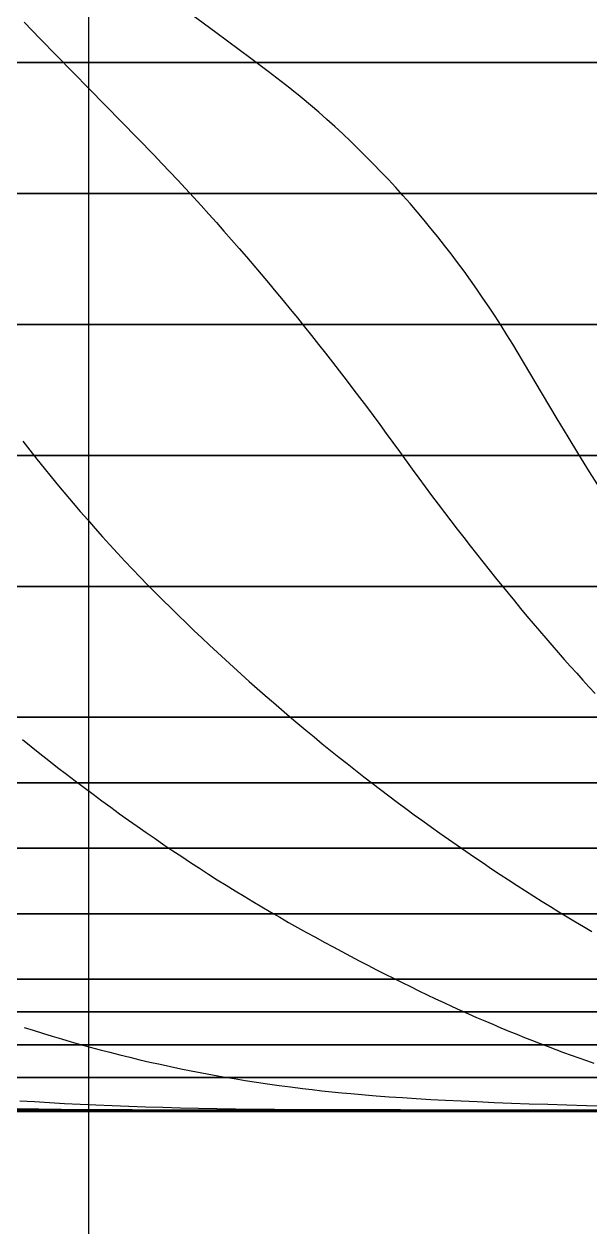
# Model space of a CAD drawing. Header units: millimetres. Extents: x -190954 to 154095, y 101 to 64253.
# Drawn here: x 245.07 to 247.95, y 140.57 to 146.69 of the extents above; entities that cross this region are included whole.
import ezdxf

# ---------------------------------------------------------------- set-up
doc = ezdxf.new("R2010")
doc.units = ezdxf.units.MM
for name, color, linetype in [('GRID', 179, 'Continuous'), ('ST075', 179, 'Continuous'), ('ST1', 179, 'Continuous'), ('ST15', 179, 'Continuous'), ('ST2', 179, 'Continuous'), ('ST3', 179, 'Continuous'), ('ST4', 179, 'Continuous'), ('ST5', 179, 'Continuous'), ('ST6', 179, 'Continuous'), ('ST7', 179, 'Continuous'), ('ST8', 179, 'Continuous'), ('ST9', 179, 'Continuous')]:
    doc.layers.add(name, color=color, linetype=linetype)

msp = doc.modelspace()

# ---------------------------------------------------------------- linework, layer by layer
at = {"layer": 'GRID', "color": 135}
for p, q in [((245.3966667, 125.1466667), (245.3966667, 154.8319333)), ((251.23, 146.4986), (21.19727, 146.4986)), ((237.8966667, 146.4986), (264.5633333, 146.4986)), ((264.5633333, 146.4986), (237.8966667, 146.4986)), ((251.23, 145.8319333), (21.19727, 145.8319333)), ((237.8966667, 145.8319333), (264.5633333, 145.8319333)), ((264.5633333, 145.8319333), (237.8966667, 145.8319333)), ((251.23, 145.1652667), (21.19727, 145.1652667)), ((237.8966667, 145.1652667), (264.5633333, 145.1652667)), ((264.5633333, 145.1652667), (237.8966667, 145.1652667)), ((251.23, 144.4986), (21.19727, 144.4986)), ((237.8966667, 144.4986), (264.5633333, 144.4986)), ((264.5633333, 144.4986), (237.8966667, 144.4986)), ((251.23, 143.8319333), (21.19727, 143.8319333)), ((237.8966667, 143.8319333), (264.5633333, 143.8319333)), ((264.5633333, 143.8319333), (237.8966667, 143.8319333)), ((251.23, 143.1652667), (21.19727, 143.1652667)), ((237.8966667, 143.1652667), (264.5633333, 143.1652667)), ((264.5633333, 143.1652667), (237.8966667, 143.1652667)), ((251.23, 142.8319333), (21.19727, 142.8319333)), ((237.8966667, 142.8319333), (264.5633333, 142.8319333)), ((264.5633333, 142.8319333), (237.8966667, 142.8319333)), ((251.23, 142.4986), (21.19727, 142.4986)), ((237.8966667, 142.4986), (264.5633333, 142.4986)), ((264.5633333, 142.4986), (237.8966667, 142.4986)), ((251.23, 142.1652667), (21.19727, 142.1652667)), ((237.8966667, 142.1652667), (264.5633333, 142.1652667)), ((264.5633333, 142.1652667), (237.8966667, 142.1652667)), ((251.23, 141.8319333), (21.19727, 141.8319333)), ((237.8966667, 141.8319333), (264.5633333, 141.8319333)), ((264.5633333, 141.8319333), (237.8966667, 141.8319333)), ((251.23, 141.6652667), (21.19727, 141.6652667)), ((237.8966667, 141.6652667), (264.5633333, 141.6652667)), ((264.5633333, 141.6652667), (237.8966667, 141.6652667)), ((251.23, 141.4986), (21.19727, 141.4986)), ((237.8966667, 141.4986), (264.5633333, 141.4986)), ((264.5633333, 141.4986), (237.8966667, 141.4986)), ((251.23, 141.3319333), (21.19727, 141.3319333)), ((237.8966667, 141.3319333), (264.5633333, 141.3319333)), ((264.5633333, 141.3319333), (237.8966667, 141.3319333)), ((251.23, 141.1652667), (21.19727, 141.1652667)), ((237.8966667, 141.1586), (264.5633333, 141.1586)), ((264.5633333, 141.1586), (237.8966667, 141.1586))]:
    msp.add_line(p, q, dxfattribs=at)
at = {"layer": 'GRID', "color": 255}
for p, q in [((251.23, 141.1652667), (21.19727, 141.1652667)), ((237.8966667, 141.1652667), (264.5633333, 141.1652667)), ((264.5633333, 141.1652667), (237.8966667, 141.1652667))]:
    msp.add_line(p, q, dxfattribs=at)
at = {"layer": 'ST075', "color": 80}
for p, q in [((246.042896, 146.650614), (245.8628193, 146.7839307)), ((246.2216347, 146.518394), (246.042896, 146.650614)), ((246.310462, 146.4524753), (246.2216347, 146.518394)), ((246.332518, 146.435874), (246.310462, 146.4524753)), ((246.354448, 146.4191447), (246.332518, 146.435874)), ((246.3762673, 146.402294), (246.354448, 146.4191447)), ((246.397962, 146.385316), (246.3762673, 146.402294)), ((246.4195473, 146.3682187), (246.397962, 146.385316)), ((246.4410073, 146.3509947), (246.4195473, 146.3682187)), ((246.4623593, 146.333652), (246.4410073, 146.3509947)), ((246.4835867, 146.3161847), (246.4623593, 146.333652)), ((246.525702, 146.2808913), (246.4835867, 146.3161847)), ((246.567356, 146.245118), (246.525702, 146.2808913)), ((246.6085507, 146.2088707), (246.567356, 146.245118)), ((246.6492887, 146.1721527), (246.6085507, 146.2088707)), ((246.689572, 146.1349693), (246.6492887, 146.1721527)), ((246.7294033, 146.097324), (246.689572, 146.1349693)), ((246.768784, 146.0592213), (246.7294033, 146.097324)), ((246.8077173, 146.020666), (246.768784, 146.0592213)), ((246.8462047, 145.9816613), (246.8077173, 146.020666)), ((246.884248, 145.942212), (246.8462047, 145.9816613)), ((246.92185, 145.9023213), (246.884248, 145.942212)), ((246.959012, 145.8619933), (246.92185, 145.9023213)), ((246.9957367, 145.821232), (246.959012, 145.8619933)), ((247.0320247, 145.7800413), (246.9957367, 145.821232)), ((247.0678787, 145.7384253), (247.0320247, 145.7800413)), ((247.1033, 145.696386), (247.0678787, 145.7384253)), ((247.1382907, 145.6539287), (247.1033, 145.696386)), ((247.1728527, 145.6110553), (247.1382907, 145.6539287)), ((247.2069867, 145.5677707), (247.1728527, 145.6110553)), ((247.2406953, 145.5240767), (247.2069867, 145.5677707)), ((247.2739793, 145.4799773), (247.2406953, 145.5240767)), ((247.30684, 145.4354753), (247.2739793, 145.4799773)), ((247.3392793, 145.390574), (247.30684, 145.4354753)), ((247.3712987, 145.345276), (247.3392793, 145.390574)), ((247.4028993, 145.2995847), (247.3712987, 145.345276)), ((247.434082, 145.2535027), (247.4028993, 145.2995847)), ((247.464848, 145.207032), (247.434082, 145.2535027)), ((247.495198, 145.160176), (247.464848, 145.207032)), ((247.5251347, 145.1129367), (247.495198, 145.160176)), ((247.5546573, 145.0653167), (247.5251347, 145.1129367)), ((247.6690807, 144.87228), (247.5546573, 145.0653167)), ((247.781002, 144.6842487), (247.6690807, 144.87228)), ((247.836308, 144.5929153), (247.781002, 144.6842487)), ((247.8911687, 144.5033707), (247.836308, 144.5929153)), ((247.9455773, 144.415614), (247.8911687, 144.5033707)), ((247.999526, 144.329644), (247.9455773, 144.415614))]:
    msp.add_line(p, q, dxfattribs=at)
at = {"layer": 'ST1', "color": 80}
for p, q in [((245.0675393, 146.70413), (245.1500593, 146.6189513)), ((245.1500593, 146.6189513), (245.2326687, 146.5340493)), ((245.2326687, 146.5340493), (245.3980707, 146.364912)), ((245.3980707, 146.364912), (245.563584, 146.19639)), ((245.563584, 146.19639), (245.7283913, 146.0277213)), ((245.7283913, 146.0277213), (245.7690293, 145.9852207)), ((245.7690293, 145.9852207), (245.8094053, 145.9425673)), ((245.8094053, 145.9425673), (245.849524, 145.8997667)), ((245.849524, 145.8997667), (245.8893847, 145.8568207)), ((245.8893847, 145.8568207), (245.9289993, 145.81374)), ((245.9289993, 145.81374), (245.9683607, 145.770522)), ((245.9683607, 145.770522), (246.007476, 145.7271727)), ((246.007476, 145.7271727), (246.0463413, 145.6836933)), ((246.0463413, 145.6836933), (246.0849733, 145.640096)), ((246.0849733, 145.640096), (246.1233613, 145.5963753)), ((246.1233613, 145.5963753), (246.1615107, 145.5525387)), ((246.1615107, 145.5525387), (246.1994247, 145.5085893)), ((246.1994247, 145.5085893), (246.2371053, 145.46453)), ((246.2371053, 145.46453), (246.2745547, 145.4203647)), ((246.2745547, 145.4203647), (246.311774, 145.376096)), ((246.311774, 145.376096), (246.348766, 145.3317273)), ((246.348766, 145.3317273), (246.3855327, 145.2872613)), ((246.3855327, 145.2872613), (246.4220753, 145.2427013)), ((246.4220753, 145.2427013), (246.458396, 145.1980507)), ((246.458396, 145.1980507), (246.4944967, 145.1533107)), ((246.4944967, 145.1533107), (246.530378, 145.108486)), ((246.530378, 145.108486), (246.5660433, 145.0635773)), ((246.5660433, 145.0635773), (246.6014927, 145.018588)), ((246.6014927, 145.018588), (246.636728, 144.9735207)), ((246.636728, 144.9735207), (246.6717507, 144.928378)), ((246.6717507, 144.928378), (246.7065627, 144.8831613)), ((246.7065627, 144.8831613), (246.7411647, 144.8378727)), ((246.7411647, 144.8378727), (246.7755587, 144.7925153)), ((246.7755587, 144.7925153), (246.8097453, 144.7470907)), ((246.8097453, 144.7470907), (246.8437253, 144.7016007)), ((246.8437253, 144.7016007), (246.8775013, 144.6560467)), ((246.8775013, 144.6560467), (246.9110727, 144.610432)), ((246.9110727, 144.610432), (246.9776087, 144.5190227)), ((246.9776087, 144.5190227), (247.043556, 144.428064)), ((247.043556, 144.428064), (247.076446, 144.3831813)), ((247.076446, 144.3831813), (247.109282, 144.338702)), ((247.109282, 144.338702), (247.142064, 144.2946233)), ((247.142064, 144.2946233), (247.1747913, 144.250946)), ((247.1747913, 144.250946), (247.2074647, 144.2076673)), ((247.2074647, 144.2076673), (247.2400833, 144.1647873)), ((247.2400833, 144.1647873), (247.2726467, 144.1223047)), ((247.2726467, 144.1223047), (247.3051553, 144.080218)), ((247.3051553, 144.080218), (247.3376087, 144.0385267)), ((247.3376087, 144.0385267), (247.370006, 143.99723)), ((247.370006, 143.99723), (247.4023473, 143.9563267)), ((247.4023473, 143.9563267), (247.4346313, 143.915816)), ((247.4346313, 143.915816), (247.4668587, 143.8756973)), ((247.4668587, 143.8756973), (247.499028, 143.83597)), ((247.499028, 143.83597), (247.5311393, 143.796632)), ((247.5311393, 143.796632), (247.563192, 143.757684)), ((247.563192, 143.757684), (247.5951847, 143.7191253)), ((247.5951847, 143.7191253), (247.627118, 143.680954)), ((247.627118, 143.680954), (247.65899, 143.6431707)), ((247.65899, 143.6431707), (247.6908007, 143.605774)), ((247.6908007, 143.605774), (247.7225487, 143.568764)), ((247.7225487, 143.568764), (247.754234, 143.53214)), ((247.754234, 143.53214), (247.7858547, 143.4959007)), ((247.7858547, 143.4959007), (247.8174107, 143.4600467)), ((247.8174107, 143.4600467), (247.8489007, 143.4245773)), ((247.8489007, 143.4245773), (247.8803247, 143.3894913)), ((247.8803247, 143.3894913), (247.91168, 143.3547893)), ((247.91168, 143.3547893), (247.9429667, 143.3204707)), ((247.9429667, 143.3204707), (247.9741833, 143.2865353))]:
    msp.add_line(p, q, dxfattribs=at)
at = {"layer": 'ST15', "color": 80}
for p, q in [((245.0605473, 144.571366), (245.0966153, 144.5251613)), ((245.0966153, 144.5251613), (245.1328473, 144.4793493)), ((245.1328473, 144.4793493), (245.169244, 144.43393)), ((245.169244, 144.43393), (245.2058073, 144.388904)), ((245.2058073, 144.388904), (245.2425367, 144.3442713)), ((245.2425367, 144.3442713), (245.2794333, 144.3000327)), ((245.2794333, 144.3000327), (245.3164967, 144.2561873)), ((245.3164967, 144.2561873), (245.353728, 144.2127373)), ((245.353728, 144.2127373), (245.391128, 144.169682)), ((245.391128, 144.169682), (245.4286967, 144.1270207)), ((245.4286967, 144.1270207), (245.466434, 144.0847553)), ((245.466434, 144.0847553), (245.5043413, 144.0428847)), ((245.5043413, 144.0428847), (245.542418, 144.00141)), ((245.542418, 144.00141), (245.5806647, 143.9603313)), ((245.5806647, 143.9603313), (245.6190813, 143.919648)), ((245.6190813, 143.919648), (245.6576693, 143.8793607)), ((245.6576693, 143.8793607), (245.696428, 143.83947)), ((245.696428, 143.83947), (245.7353567, 143.7999753)), ((245.7353567, 143.7999753), (245.7744573, 143.7608767)), ((245.7744573, 143.7608767), (245.81372, 143.722134)), ((245.81372, 143.722134), (245.8531193, 143.683634)), ((245.8531193, 143.683634), (245.8926533, 143.6453693)), ((245.8926533, 143.6453693), (245.9323227, 143.6073407)), ((245.9323227, 143.6073407), (245.9721273, 143.5695473)), ((245.9721273, 143.5695473), (246.012066, 143.5319893)), ((246.012066, 143.5319893), (246.0521393, 143.4946667)), ((246.0521393, 143.4946667), (246.0923473, 143.4575787)), ((246.0923473, 143.4575787), (246.1326893, 143.4207253)), ((246.1326893, 143.4207253), (246.1731653, 143.3841073)), ((246.1731653, 143.3841073), (246.2137753, 143.3477227)), ((246.2137753, 143.3477227), (246.2545187, 143.3115727)), ((246.2545187, 143.3115727), (246.2953953, 143.2756567)), ((246.2953953, 143.2756567), (246.3364053, 143.2399747)), ((246.3364053, 143.2399747), (246.3775487, 143.2045267)), ((246.3775487, 143.2045267), (246.418824, 143.169312)), ((246.418824, 143.169312), (246.4602327, 143.1343307)), ((246.4602327, 143.1343307), (246.5017733, 143.0995827)), ((246.5017733, 143.0995827), (246.543446, 143.065068)), ((246.543446, 143.065068), (246.5852507, 143.030786)), ((246.5852507, 143.030786), (246.6271867, 142.9967373)), ((246.6271867, 142.9967373), (246.6692547, 142.9629213)), ((246.6692547, 142.9629213), (246.7114533, 142.9293373)), ((246.7114533, 142.9293373), (246.7537827, 142.8959867)), ((246.7537827, 142.8959867), (246.7962433, 142.862868)), ((246.7962433, 142.862868), (246.838834, 142.8299813)), ((246.838834, 142.8299813), (246.881554, 142.7973273)), ((246.881554, 142.7973273), (246.9244047, 142.7649053)), ((246.9244047, 142.7649053), (246.967384, 142.7327147)), ((246.967384, 142.7327147), (247.0104933, 142.7007567)), ((247.0104933, 142.7007567), (247.0537313, 142.66903)), ((247.0537313, 142.66903), (247.0970973, 142.6375347)), ((247.0970973, 142.6375347), (247.140592, 142.6062713)), ((247.140592, 142.6062713), (247.1842147, 142.5752393)), ((247.1842147, 142.5752393), (247.2279647, 142.5444387)), ((247.2279647, 142.5444387), (247.271842, 142.5138693)), ((247.271842, 142.5138693), (247.3158433, 142.4835333)), ((247.3158433, 142.4835333), (247.3597853, 142.4535347)), ((247.3597853, 142.4535347), (247.403558, 142.423936)), ((247.403558, 142.423936), (247.4471607, 142.3947367)), ((247.4471607, 142.3947367), (247.490594, 142.3659367)), ((247.490594, 142.3659367), (247.533856, 142.3375353)), ((247.533856, 142.3375353), (247.5769453, 142.3095327)), ((247.5769453, 142.3095327), (247.6198633, 142.281928)), ((247.6198633, 142.281928), (247.662608, 142.2547213)), ((247.662608, 142.2547213), (247.7051793, 142.2279127)), ((247.7051793, 142.2279127), (247.7475753, 142.2015013)), ((247.7475753, 142.2015013), (247.7897973, 142.175486)), ((247.7897973, 142.175486), (247.831844, 142.149868)), ((247.831844, 142.149868), (247.8737153, 142.1246467)), ((247.8737153, 142.1246467), (247.9154093, 142.0998207)), ((247.9154093, 142.0998207), (247.9569273, 142.07539))]:
    msp.add_line(p, q, dxfattribs=at)
at = {"layer": 'ST2', "color": 80}
for p, q in [((245.0585613, 143.0529993), (245.1034627, 143.0168353)), ((245.1034627, 143.0168353), (245.1483813, 142.9810247)), ((245.1483813, 142.9810247), (245.193318, 142.9455667)), ((245.193318, 142.9455667), (245.2382727, 142.910462)), ((245.2382727, 142.910462), (245.2832487, 142.8757107)), ((245.2832487, 142.8757107), (245.3282427, 142.841312)), ((245.3282427, 142.841312), (245.3732553, 142.8072653)), ((245.3732553, 142.8072653), (245.4182867, 142.7735713)), ((245.4182867, 142.7735713), (245.4633393, 142.74023)), ((245.4633393, 142.74023), (245.5084113, 142.7072407)), ((245.5084113, 142.7072407), (245.553502, 142.6746033)), ((245.553502, 142.6746033), (245.598612, 142.6423173)), ((245.598612, 142.6423173), (245.643744, 142.610384)), ((245.643744, 142.610384), (245.688896, 142.578802)), ((245.688896, 142.578802), (245.7340673, 142.5475707)), ((245.7340673, 142.5475707), (245.779258, 142.5166907)), ((245.779258, 142.5166907), (245.8244727, 142.486162)), ((245.8244727, 142.486162), (245.8697067, 142.4559847)), ((245.8697067, 142.4559847), (245.9149613, 142.4261573)), ((245.9149613, 142.4261573), (245.960236, 142.3966807)), ((245.960236, 142.3966807), (246.0055347, 142.3675547)), ((246.0055347, 142.3675547), (246.050854, 142.3387793)), ((246.050854, 142.3387793), (246.096194, 142.3103533)), ((246.096194, 142.3103533), (246.1415553, 142.2822767)), ((246.1415553, 142.2822767), (246.1869413, 142.2545513)), ((246.1869413, 142.2545513), (246.232348, 142.2271747)), ((246.232348, 142.2271747), (246.2777767, 142.2001473)), ((246.2777767, 142.2001473), (246.3232273, 142.1734687)), ((246.3232273, 142.1734687), (246.3687027, 142.1471393)), ((246.3687027, 142.1471393), (246.4142007, 142.1211593)), ((246.4142007, 142.1211593), (246.4597187, 142.0955273)), ((246.4597187, 142.0955273), (246.5051153, 142.0702453)), ((246.5051153, 142.0702453), (246.550314, 142.0453153)), ((246.550314, 142.0453153), (246.5953087, 142.0207347)), ((246.5953087, 142.0207347), (246.6401013, 141.9965053)), ((246.6401013, 141.9965053), (246.6846907, 141.9726253)), ((246.6846907, 141.9726253), (246.7290827, 141.949096)), ((246.7290827, 141.949096), (246.7732713, 141.925916)), ((246.7732713, 141.925916), (246.8172593, 141.903086)), ((246.8172593, 141.903086), (246.8610447, 141.8806047)), ((246.8610447, 141.8806047), (246.9046333, 141.8584733)), ((246.9046333, 141.8584733), (246.9480193, 141.83669)), ((246.9480193, 141.83669), (246.9912053, 141.815256)), ((246.9912053, 141.815256), (247.03419, 141.79417)), ((247.03419, 141.79417), (247.076978, 141.7734333)), ((247.076978, 141.7734333), (247.119564, 141.7530447)), ((247.119564, 141.7530447), (247.1619513, 141.733004)), ((247.1619513, 141.733004), (247.2041373, 141.7133113)), ((247.2041373, 141.7133113), (247.2461267, 141.6939667)), ((247.2461267, 141.6939667), (247.2879153, 141.67497)), ((247.2879153, 141.67497), (247.3295053, 141.6563207)), ((247.3295053, 141.6563207), (247.3708953, 141.6380193)), ((247.3708953, 141.6380193), (247.4120887, 141.6200653)), ((247.4120887, 141.6200653), (247.4530827, 141.6024593)), ((247.4530827, 141.6024593), (247.493878, 141.5852)), ((247.493878, 141.5852), (247.5344733, 141.5682887)), ((247.5344733, 141.5682887), (247.5748727, 141.551724)), ((247.5748727, 141.551724), (247.6150733, 141.5355073)), ((247.6150733, 141.5355073), (247.6550753, 141.519638)), ((247.6550753, 141.519638), (247.6948793, 141.5041153)), ((247.6948793, 141.5041153), (247.734486, 141.48894)), ((247.734486, 141.48894), (247.7738953, 141.474112)), ((247.7738953, 141.474112), (247.813106, 141.4596313)), ((247.813106, 141.4596313), (247.8521193, 141.445498)), ((247.8521193, 141.445498), (247.890936, 141.431712)), ((247.890936, 141.431712), (247.9295547, 141.4182733)), ((247.9295547, 141.4182733), (247.967976, 141.4051827))]:
    msp.add_line(p, q, dxfattribs=at)
at = {"layer": 'ST3', "color": 80}
for p, q in [((245.0670247, 141.5870533), (245.1142987, 141.571922)), ((245.1142987, 141.571922), (245.161878, 141.5570367)), ((245.161878, 141.5570367), (245.2097687, 141.5424)), ((245.2097687, 141.5424), (245.2579813, 141.5280187)), ((245.2579813, 141.5280187), (245.306518, 141.5138927)), ((245.306518, 141.5138927), (245.3553893, 141.5000287)), ((245.3553893, 141.5000287), (245.4046013, 141.4864273)), ((245.4046013, 141.4864273), (245.454172, 141.4730967)), ((245.454172, 141.4730967), (245.504104, 141.4600367)), ((245.504104, 141.4600367), (245.554412, 141.4472527)), ((245.554412, 141.4472527), (245.6051087, 141.4347487)), ((245.6051087, 141.4347487), (245.656208, 141.422528)), ((245.656208, 141.422528), (245.707724, 141.4105947)), ((245.707724, 141.4105947), (245.7596733, 141.3989527)), ((245.7596733, 141.3989527), (245.8120727, 141.387606)), ((245.8120727, 141.387606), (245.8649393, 141.3765587)), ((245.8649393, 141.3765587), (245.918294, 141.3658153)), ((245.918294, 141.3658153), (245.9721567, 141.3553787)), ((245.9721567, 141.3553787), (246.0265487, 141.3452547)), ((246.0265487, 141.3452547), (246.0814947, 141.335446)), ((246.0814947, 141.335446), (246.1370187, 141.325958)), ((246.1370187, 141.325958), (246.193148, 141.316794)), ((246.193148, 141.316794), (246.2499093, 141.30796)), ((246.2499093, 141.30796), (246.307334, 141.2994587)), ((246.307334, 141.2994587), (246.365452, 141.2912953)), ((246.365452, 141.2912953), (246.4242987, 141.2834747)), ((246.4242987, 141.2834747), (246.4839073, 141.2760007)), ((246.4839073, 141.2760007), (246.5334193, 141.2701307)), ((246.5334193, 141.2701307), (246.5834927, 141.2644993)), ((246.5834927, 141.2644993), (246.6854147, 141.2539647)), ((246.6854147, 141.2539647), (246.7080267, 141.2517927)), ((246.7080267, 141.2517927), (246.7307627, 141.249668)), ((246.7307627, 141.249668), (246.8598567, 141.2387027)), ((246.8598567, 141.2387027), (246.9259927, 141.2337867)), ((246.9259927, 141.2337867), (246.993544, 141.2292147)), ((246.993544, 141.2292147), (247.0638487, 141.2248127)), ((247.0638487, 141.2248127), (247.13709, 141.220564)), ((247.13709, 141.220564), (247.2132873, 141.2164747)), ((247.2132873, 141.2164747), (247.2924527, 141.212548)), ((247.2924527, 141.212548), (247.3745967, 141.2087893)), ((247.3745967, 141.2087893), (247.4597213, 141.2052007)), ((247.4597213, 141.2052007), (247.5478267, 141.2017853)), ((247.5478267, 141.2017853), (247.638906, 141.1985447)), ((247.638906, 141.1985447), (247.732948, 141.1954793)), ((247.732948, 141.1954793), (247.829936, 141.1925893)), ((247.829936, 141.1925893), (247.929848, 141.1898733)), ((247.929848, 141.1898733), (248.0326567, 141.1873313))]:
    msp.add_line(p, q, dxfattribs=at)
at = {"layer": 'ST4', "color": 80}
for p, q in [((245.0462853, 141.2137793), (245.120534, 141.2089213)), ((245.120534, 141.2089213), (245.1963333, 141.2043447)), ((245.1963333, 141.2043447), (245.27372, 141.2000493)), ((245.27372, 141.2000493), (245.3527293, 141.196036)), ((245.3527293, 141.196036), (245.433402, 141.1923047)), ((245.433402, 141.1923047), (245.5157807, 141.188856)), ((245.5157807, 141.188856), (245.5999093, 141.1856887)), ((245.5999093, 141.1856887), (245.685836, 141.1828033)), ((245.685836, 141.1828033), (245.77361, 141.1801993)), ((245.77361, 141.1801993), (245.8632853, 141.1778773)), ((245.8632853, 141.1778773), (245.954916, 141.1758367)), ((245.954916, 141.1758367), (246.0485613, 141.1740767)), ((246.0485613, 141.1740767), (246.1442833, 141.1725973)), ((246.1442833, 141.1725973), (246.242146, 141.1713973)), ((246.242146, 141.1713973), (246.3422167, 141.1704767)), ((246.3422167, 141.1704767), (246.54913, 141.169428)), ((246.54913, 141.169428), (246.983058, 141.1680893)), ((246.983058, 141.1680893), (247.4415327, 141.1670593)), ((247.4415327, 141.1670593), (247.923968, 141.166318)), ((247.923968, 141.166318), (247.9533307, 141.166282))]:
    msp.add_line(p, q, dxfattribs=at)
at = {"layer": 'ST5', "color": 80}
for p, q in [((245.1428393, 141.1703227), (245.031628, 141.171788)), ((245.2569687, 141.169046), (245.1428393, 141.1703227)), ((245.3740747, 141.1679567), (245.2569687, 141.169046)), ((245.4942193, 141.167054), (245.3740747, 141.1679567)), ((245.617468, 141.166336), (245.4942193, 141.167054)), ((245.7438893, 141.1658027), (245.617468, 141.166336)), ((245.873556, 141.165452), (245.7438893, 141.1658027)), ((246.1424227, 141.1652667), (245.873556, 141.165452)), ((246.690366, 141.1652667), (246.1424227, 141.1652667)), ((247.243584, 141.1652667), (246.690366, 141.1652667)), ((247.8019107, 141.1652667), (247.243584, 141.1652667)), ((248.3649927, 141.1652667), (247.8019107, 141.1652667))]:
    msp.add_line(p, q, dxfattribs=at)
at = {"layer": 'ST6', "color": 80}
for p, q in [((245.2101013, 141.165916), (244.926588, 141.166898)), ((245.8222347, 141.1652667), (245.2101013, 141.165916)), ((246.452596, 141.1652667), (245.8222347, 141.1652667)), ((247.0754547, 141.1652667), (246.452596, 141.1652667)), ((247.6909113, 141.1652667), (247.0754547, 141.1652667)), ((248.2990347, 141.1652667), (247.6909113, 141.1652667))]:
    msp.add_line(p, q, dxfattribs=at)
at = {"layer": 'ST7', "color": 80}
for p, q in [((244.9822107, 141.1656187), (245.6351913, 141.1652667)), ((245.6351913, 141.1652667), (246.303094, 141.1652667)), ((246.303094, 141.1652667), (246.9592907, 141.1652667)), ((246.9592907, 141.1652667), (247.6038527, 141.1652667)), ((247.6038527, 141.1652667), (248.236844, 141.1652667))]:
    msp.add_line(p, q, dxfattribs=at)
at = {"layer": 'ST8', "color": 80}
for p, q in [((245.0562407, 141.1653333), (245.685052, 141.1652667)), ((245.685052, 141.1652667), (246.3322127, 141.1652667)), ((246.3322127, 141.1652667), (246.9734727, 141.1652667)), ((246.9734727, 141.1652667), (247.6076447, 141.1652667)), ((247.6076447, 141.1652667), (248.233882, 141.1652667))]:
    msp.add_line(p, q, dxfattribs=at)
at = {"layer": 'ST9', "color": 80}
for p, q in [((245.2618467, 141.16488), (244.8763833, 141.1647)), ((245.6364113, 141.1650227), (245.2618467, 141.16488)), ((246.000196, 141.1651313), (245.6364113, 141.1650227)), ((246.02674, 141.165138), (246.000196, 141.1651313)), ((246.353738, 141.165208), (246.02674, 141.165138)), ((246.6980793, 141.165254), (246.353738, 141.165208)), ((247.0353333, 141.1652667), (246.6980793, 141.165254)), ((247.3897653, 141.1652667), (247.0353333, 141.1652667)), ((247.774318, 141.1652667), (247.3897653, 141.1652667)), ((248.1881253, 141.1652667), (247.774318, 141.1652667))]:
    msp.add_line(p, q, dxfattribs=at)

doc.saveas('drawing.dxf')
